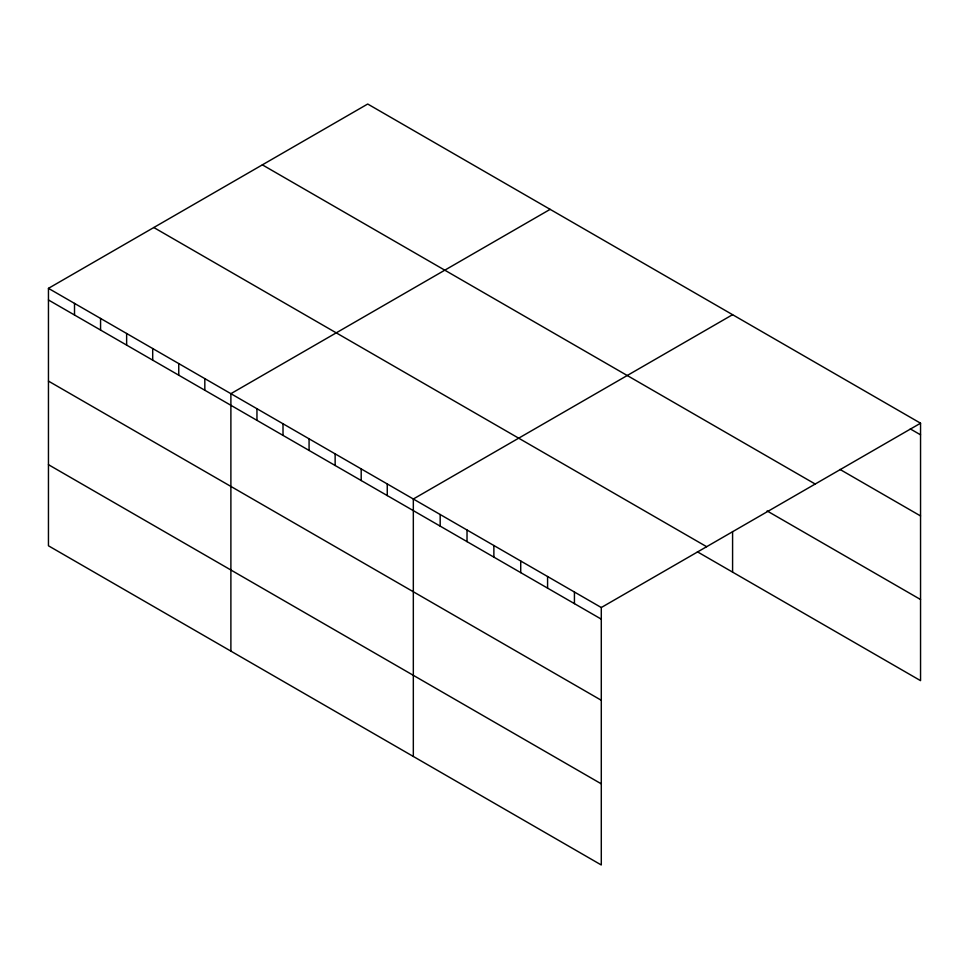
<?xml version="1.0" encoding="UTF-8"?>
<svg xmlns="http://www.w3.org/2000/svg" width="969" height="969" viewBox="0 0 969 969"><rect width="100%" height="100%" fill="white"/><g stroke="black" fill="none" stroke-linecap="round" stroke-linejoin="round"><path stroke-width="1.45" d="M48.45 288.35L601.289 607.527L601.289 864.978L48.45 545.789L48.45 288.35L367.711 104.022L920.55 423.211L920.55 680.65L697.401 551.809M550.15 209.352L230.888 393.68L230.888 651.12M732.588 314.683L413.327 499.011L413.327 756.45M601.289 607.527L920.55 423.211M910.315 428.916L920.55 434.827M839.99 469.432L920.55 515.944M262.357 164.851L815.195 484.028M767.109 510.942L920.55 599.52M153.805 227.521L706.643 546.698M48.45 299.966L601.289 619.143M48.45 381.096L601.289 700.272M48.45 464.672L601.289 783.848M732.588 531.569L732.588 572.122M574.435 592.023L574.435 603.651M547.582 576.519L547.582 588.147M520.728 561.015L520.728 572.643M493.875 545.523L493.875 557.139M467.022 530.019L467.022 541.635M440.18 514.515L440.18 526.131M387.261 483.967L387.261 495.583M361.195 468.911L361.195 480.539M335.141 453.867L335.141 465.483M309.075 438.824L309.075 450.44M283.009 423.78L283.009 435.396M256.955 408.724L256.955 420.34M204.822 378.637L204.822 390.253M178.756 363.581L178.756 375.209M152.702 348.537L152.702 360.153M126.636 333.493L126.636 345.109M100.57 318.45L100.57 330.066M74.516 303.394L74.516 315.022"/></g></svg>
